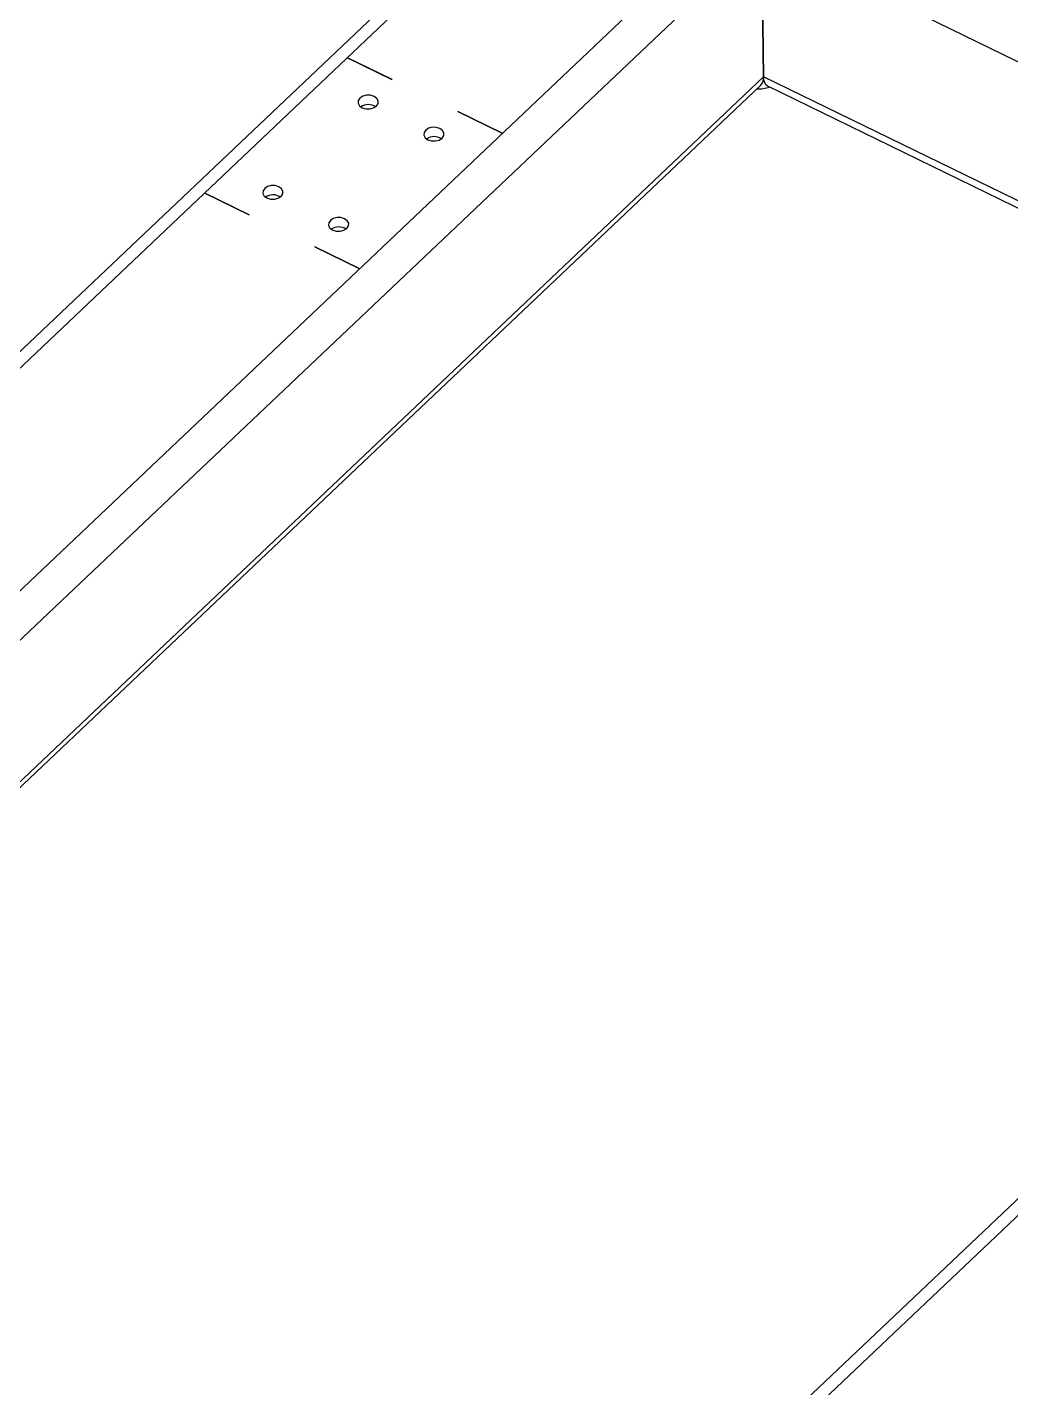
# Model space of a CAD drawing. Header units: millimetres. Extents: x 0 to 14850, y 0 to 10500.
# Drawn here: x 4886 to 5895, y 7575 to 8972 of the extents above; entities that cross this region are included whole.
import ezdxf

# ---------------------------------------------------------------- set-up
doc = ezdxf.new("R2010")
doc.units = ezdxf.units.MM
doc.header["$LTSCALE"] = 50

msp = doc.modelspace()

# ---------------------------------------------------------------- linework, layer by layer
for p, q in [((5440.8, 9172.2), (2942.4, 6803.6)), ((2954.3, 6797.8), (5458.9, 9172.4)), ((5618.1, 9094.7), (3113.6, 6720.2)), ((4153.9, 7655.7), (5640, 9064.7)), ((5640, 9064.7), (5641.7, 8920.9)), ((5641.7, 8920.9), (5640, 9064.7)), ((5640, 9064.7), (6715.7, 8540.1)), ((5214.8, 8940.5), (5214.8, 8940.4)), ((5260.4, 8918.2), (5214.8, 8940.5)), ((5214.8, 8940.4), (5214.8, 8940.5)), ((5214.8, 8940.4), (5260.3, 8918.2)), ((5641.7, 8920.9), (4255.2, 7606.3)), ((4259.2, 7604.4), (5638.5, 8912)), ((5260.3, 8918.2), (5260.4, 8918.2)), ((6616.1, 8445.7), (5641.7, 8920.9)), ((5645.7, 8911.7), (6611.1, 8441)), ((5373.4, 8863.1), (5327.8, 8885.4)), ((5327.8, 8885.4), (5327.8, 8885.3)), ((5327.8, 8885.3), (5327.8, 8885.4)), ((5327.8, 8885.3), (5373.3, 8863.1)), ((5373.3, 8863.1), (5373.4, 8863.1)), ((5068.1, 8801.4), (5113.7, 8779.2)), ((5113.7, 8779.2), (5068.1, 8801.4)), ((5068.1, 8801.4), (5068.1, 8801.4)), ((5068.1, 8801.4), (5068.1, 8801.4)), ((5113.7, 8779.2), (5113.7, 8779.2)), ((5181.1, 8746.3), (5226.7, 8724.1)), ((5226.7, 8724.1), (5181.1, 8746.3)), ((5181.1, 8746.3), (5181.1, 8746.3)), ((5181.1, 8746.3), (5181.1, 8746.3)), ((5226.7, 8724.1), (5226.7, 8724.1)), ((4236.4, 6172.6), (6741, 8547.2)), ((6722.9, 8547), (4224.6, 6178.4))]:
    msp.add_line(p, q)
at = {"flags": 128}
for points in [[(5244.3, 8890.9), (5246, 8893.5), (5246.2, 8896.3), (5244.8, 8898.8), (5242, 8900.9), (5238.3, 8902), (5234.2, 8902.1), (5230.4, 8901.1), (5227.4, 8899.2), (5225.7, 8896.6), (5225.6, 8893.9), (5227, 8891.3), (5229.8, 8889.3), (5233.5, 8888.1), (5237.5, 8888.1), (5241.3, 8889), (5244.3, 8890.9)], [(5311.8, 8858), (5313.5, 8860.6), (5313.6, 8863.3), (5312.2, 8865.9), (5309.5, 8868), (5305.8, 8869.1), (5301.7, 8869.2), (5297.9, 8868.2), (5294.9, 8866.3), (5293.2, 8863.7), (5293.1, 8861), (5294.5, 8858.4), (5297.2, 8856.4), (5300.9, 8855.2), (5305, 8855.2), (5308.8, 8856.1), (5311.8, 8858)], [(5146.5, 8798.2), (5148.2, 8800.8), (5148.4, 8803.5), (5147, 8806.1), (5144.2, 8808.2), (5140.5, 8809.3), (5136.5, 8809.4), (5132.6, 8808.4), (5129.7, 8806.5), (5128, 8803.9), (5127.8, 8801.2), (5129.2, 8798.6), (5132, 8796.6), (5135.7, 8795.4), (5139.7, 8795.4), (5143.6, 8796.3), (5146.5, 8798.2)], [(5214, 8765.3), (5215.7, 8767.9), (5215.9, 8770.6), (5214.5, 8773.2), (5211.7, 8775.2), (5208, 8776.4), (5203.9, 8776.5), (5200.1, 8775.5), (5197.1, 8773.6), (5195.4, 8771), (5195.3, 8768.3), (5196.7, 8765.7), (5199.5, 8763.7), (5203.2, 8762.5), (5207.2, 8762.4), (5211, 8763.4), (5214, 8765.3)]]:
    msp.add_lwpolyline(points, dxfattribs=at)
for centre, radius, start, end in [((5635.8, 8946.1), 37.6, 268.4106, 288.9628), ((5630.2, 8920.1), 11.6, 315.8224, 3.7663), ((5651.1, 8919.5), 9.45, 171.6444, 235.1878), ((5236.1, 8878.9), 13.6, 56.8225, 124.5836), ((5303.6, 8846), 13.6, 56.8225, 124.5836), ((5138.3, 8786.2), 13.6, 56.8225, 124.5836), ((5205.8, 8753.3), 13.6, 56.8225, 124.5836)]:
    msp.add_arc(centre, radius, start, end)

doc.saveas('drawing.dxf')
